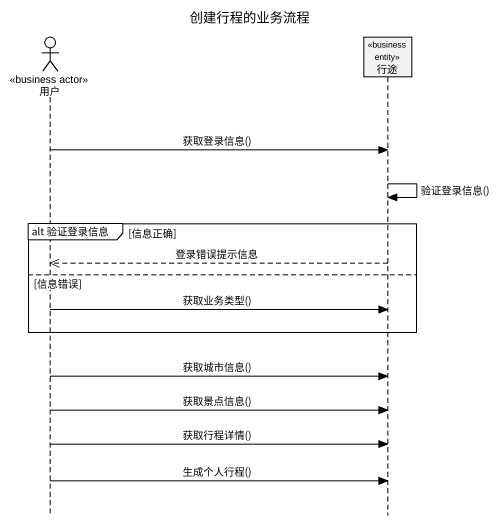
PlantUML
@startuml
title 创建行程的业务流程
hide footbox
actor 用户 <<business actor>>
participant 行途 <<business entity>>

用户 -> 行途 : 获取登录信息()
行途 -> 行途 : 验证登录信息()
group alt 验证登录信息 [信息正确]
  行途 -->> 用户 : 登录错误提示信息
else 信息错误
  用户 -> 行途 : 获取业务类型()
end
用户 -> 行途 : 获取城市信息()
用户 -> 行途 : 获取景点信息()
用户 -> 行途 : 获取行程详情()
用户 -> 行途 : 生成个人行程()
@enduml
